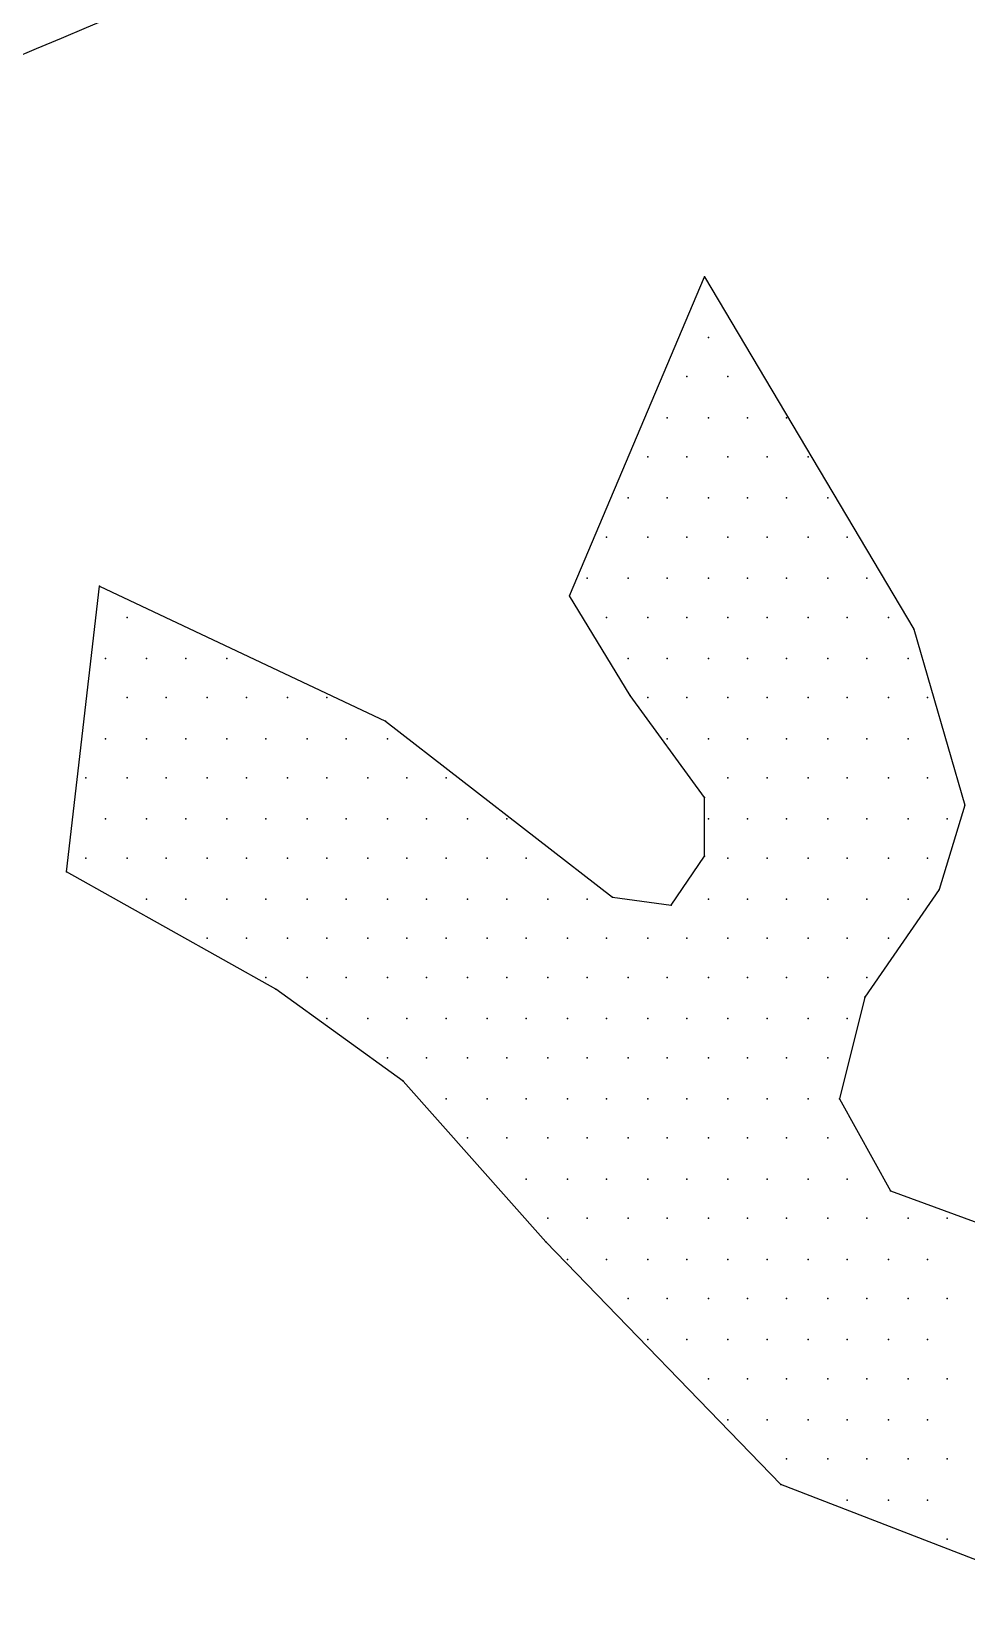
# Model space of a CAD drawing. Extents: x 180421 to 182279, y 668879 to 669787.
# Drawn here: x 180583.625 to 180586.148, y 669625.503 to 669629.722 of the extents above; entities that cross this region are included whole.
import ezdxf

# ---------------------------------------------------------------- set-up
doc = ezdxf.new("R2010")
doc.units = 0
doc.header["$LTSCALE"] = 2.5
doc.header["$MEASUREMENT"] = 0
doc.layers.get('0').update_dxf_attribs({"linetype": 'CONTINUOUS'})
doc.layers.add('KOTERET', color=1, linetype='CONTINUOUS')

# ---------------------------------------------------------------- blocks, each defined once
blk = doc.blocks.new('elipsa')
at = {"layer": 'KOTERET', "color": 1, "linetype": 'Continuous'}
for points in [[(20.3683, 15.4817, 0.06433), (7.6269, 18.997, 0.055067), (-3.6948, 19.3348, 0.081051), (-17.0697, 16.5849, 0.05642), (-25.5411, 12.204, 0.170965), (-32.0544, 4.6087, 0.076819), (-33.0467, 0.117, 0.118306), (-31.4579, -6.7288, 0.129737), (-26.3803, -12.4978, 0.070189), (-16.4416, -17.7337, 0.047922), (-8.9888, -19.6286, 0.049022), (1.6784, -20.3939, 0.072792), (17.2806, -17.6915, 0.1248), (27.5308, -12.0861, 0.103709), (33.1626, -4.1213, 0.036886), (33.5743, -2.3743, 0.106536), (33.2893, 2.7508, 0.106243), (28.2222, 10.4886, 0.106919), (20.3683, 15.4817)], [(-8.7988, -18.4832, 0.049045), (1.6467, -19.2327, 0.072972), (16.9534, -16.5725, 0.125195), (26.7391, -11.2363, 0.103069), (32.0753, -3.7149, 0.035565), (32.4289, -2.1895, 0.105225), (32.1861, 2.3919, 0.105504), (27.4094, 9.6652, 0.107235), (19.9461, 14.405, 0.064474), (7.4632, 17.8464, 0.055181), (-3.6262, 18.1789, 0.081162), (-16.6527, 15.5029, 0.05669), (-24.9288, 11.217, 0.171614), (-30.9723, 4.1918, 0.076301), (-31.8855, 0.0748, 0.117637), (-30.4181, -6.2062, 0.130118), (-25.7153, -11.5424, 0.070334), (-16.0457, -16.6411, 0.047983), (-8.7988, -18.4832)]]:
    blk.add_lwpolyline(points, format="xyb", dxfattribs=at)
at = {"layer": 'KOTERET', "color": 2, "linetype": 'Continuous'}
for points in [[(-16.6369, 13.4549), (-16.2727, 14.3153)], [(-16.2727, 14.3153), (-15.7079, 13.3652)], [(-16.2621, 14.1516), (-16.2621, 14.1516)], [(-16.3202, 14.0461), (-16.3202, 14.0461)], [(-16.2093, 14.0461), (-16.2093, 14.0461)], [(-16.3729, 13.9352), (-16.3729, 13.9352)], [(-16.2621, 13.9352), (-16.2621, 13.9352)], [(-16.1565, 13.9352), (-16.1565, 13.9352)], [(-16.051, 13.9352), (-16.051, 13.9352)], [(-16.4257, 13.8297), (-16.4257, 13.8297)], [(-16.3202, 13.8297), (-16.3202, 13.8297)], [(-16.2093, 13.8297), (-16.2093, 13.8297)], [(-16.1038, 13.8297), (-16.1038, 13.8297)], [(-15.9929, 13.8297), (-15.9929, 13.8297)], [(-16.4785, 13.7188), (-16.4785, 13.7188)], [(-16.3729, 13.7188), (-16.3729, 13.7188)], [(-16.2621, 13.7188), (-16.2621, 13.7188)], [(-16.1565, 13.7188), (-16.1565, 13.7188)], [(-16.051, 13.7188), (-16.051, 13.7188)], [(-15.9401, 13.7188), (-15.9401, 13.7188)], [(-16.5366, 13.6133), (-16.5366, 13.6133)], [(-16.4257, 13.6133), (-16.4257, 13.6133)], [(-16.3202, 13.6133), (-16.3202, 13.6133)], [(-16.2093, 13.6133), (-16.2093, 13.6133)], [(-16.1038, 13.6133), (-16.1038, 13.6133)], [(-15.9929, 13.6133), (-15.9929, 13.6133)], [(-15.8874, 13.6133), (-15.8874, 13.6133)], [(-16.5893, 13.5024), (-16.5893, 13.5024)], [(-16.4785, 13.5024), (-16.4785, 13.5024)], [(-16.3729, 13.5024), (-16.3729, 13.5024)], [(-16.2621, 13.5024), (-16.2621, 13.5024)], [(-16.1565, 13.5024), (-16.1565, 13.5024)], [(-16.051, 13.5024), (-16.051, 13.5024)], [(-15.9401, 13.5024), (-15.9401, 13.5024)], [(-15.8346, 13.5024), (-15.8346, 13.5024)], [(-17.9933, 12.7107), (-17.9036, 13.4813)], [(-17.9036, 13.4813), (-17.133, 13.1171)], [(-16.4732, 13.1857), (-16.6369, 13.4549)], [(-17.8297, 13.3969), (-17.8297, 13.3969)], [(-16.5366, 13.3969), (-16.5366, 13.3969)], [(-16.4257, 13.3969), (-16.4257, 13.3969)], [(-16.3202, 13.3969), (-16.3202, 13.3969)], [(-16.2093, 13.3969), (-16.2093, 13.3969)], [(-16.1038, 13.3969), (-16.1038, 13.3969)], [(-15.9929, 13.3969), (-15.9929, 13.3969)], [(-15.8874, 13.3969), (-15.8874, 13.3969)], [(-15.7765, 13.3969), (-15.7765, 13.3969)], [(-15.7079, 13.3652), (-15.5707, 12.8902)], [(-17.8878, 13.286), (-17.8878, 13.286)], [(-17.7769, 13.286), (-17.7769, 13.286)], [(-17.6714, 13.286), (-17.6714, 13.286)], [(-17.5605, 13.286), (-17.5605, 13.286)], [(-16.4785, 13.286), (-16.4785, 13.286)], [(-16.3729, 13.286), (-16.3729, 13.286)], [(-16.2621, 13.286), (-16.2621, 13.286)], [(-16.1565, 13.286), (-16.1565, 13.286)], [(-16.051, 13.286), (-16.051, 13.286)], [(-15.9401, 13.286), (-15.9401, 13.286)], [(-15.8346, 13.286), (-15.8346, 13.286)], [(-15.7237, 13.286), (-15.7237, 13.286)], [(-17.8297, 13.1805), (-17.8297, 13.1805)], [(-17.7242, 13.1805), (-17.7242, 13.1805)], [(-17.6133, 13.1805), (-17.6133, 13.1805)], [(-17.5077, 13.1805), (-17.5077, 13.1805)], [(-17.3969, 13.1805), (-17.3969, 13.1805)], [(-17.2913, 13.1805), (-17.2913, 13.1805)], [(-16.2727, 12.9113), (-16.4732, 13.1857)], [(-16.4257, 13.1805), (-16.4257, 13.1805)], [(-16.3202, 13.1805), (-16.3202, 13.1805)], [(-16.2093, 13.1805), (-16.2093, 13.1805)], [(-16.1038, 13.1805), (-16.1038, 13.1805)], [(-15.9929, 13.1805), (-15.9929, 13.1805)], [(-15.8874, 13.1805), (-15.8874, 13.1805)], [(-15.7765, 13.1805), (-15.7765, 13.1805)], [(-15.6709, 13.1805), (-15.6709, 13.1805)], [(-17.133, 13.1171), (-16.5207, 12.6421)], [(-17.8878, 13.0696), (-17.8878, 13.0696)], [(-17.7769, 13.0696), (-17.7769, 13.0696)], [(-17.6714, 13.0696), (-17.6714, 13.0696)], [(-17.5605, 13.0696), (-17.5605, 13.0696)], [(-17.455, 13.0696), (-17.455, 13.0696)], [(-17.3441, 13.0696), (-17.3441, 13.0696)], [(-17.2386, 13.0696), (-17.2386, 13.0696)], [(-17.1277, 13.0696), (-17.1277, 13.0696)], [(-16.3729, 13.0696), (-16.3729, 13.0696)], [(-16.2621, 13.0696), (-16.2621, 13.0696)], [(-16.1565, 13.0696), (-16.1565, 13.0696)], [(-16.051, 13.0696), (-16.051, 13.0696)], [(-15.9401, 13.0696), (-15.9401, 13.0696)], [(-15.8346, 13.0696), (-15.8346, 13.0696)], [(-15.7237, 13.0696), (-15.7237, 13.0696)], [(-17.9406, 12.9641), (-17.9406, 12.9641)], [(-17.8297, 12.9641), (-17.8297, 12.9641)], [(-17.7242, 12.9641), (-17.7242, 12.9641)], [(-17.6133, 12.9641), (-17.6133, 12.9641)], [(-17.5077, 12.9641), (-17.5077, 12.9641)], [(-17.3969, 12.9641), (-17.3969, 12.9641)], [(-17.2913, 12.9641), (-17.2913, 12.9641)], [(-17.1805, 12.9641), (-17.1805, 12.9641)], [(-17.0749, 12.9641), (-17.0749, 12.9641)], [(-16.9694, 12.9641), (-16.9694, 12.9641)], [(-16.2093, 12.9641), (-16.2093, 12.9641)], [(-16.1038, 12.9641), (-16.1038, 12.9641)], [(-15.9929, 12.9641), (-15.9929, 12.9641)], [(-15.8874, 12.9641), (-15.8874, 12.9641)], [(-15.7765, 12.9641), (-15.7765, 12.9641)], [(-15.6709, 12.9641), (-15.6709, 12.9641)], [(-16.2727, 12.7529), (-16.2727, 12.9113)], [(-15.5707, 12.8902), (-15.6393, 12.6632)], [(-17.8878, 12.8532), (-17.8878, 12.8532)], [(-17.7769, 12.8532), (-17.7769, 12.8532)], [(-17.6714, 12.8532), (-17.6714, 12.8532)], [(-17.5605, 12.8532), (-17.5605, 12.8532)], [(-17.455, 12.8532), (-17.455, 12.8532)], [(-17.3441, 12.8532), (-17.3441, 12.8532)], [(-17.2386, 12.8532), (-17.2386, 12.8532)], [(-17.1277, 12.8532), (-17.1277, 12.8532)], [(-17.0222, 12.8532), (-17.0222, 12.8532)], [(-16.9113, 12.8532), (-16.9113, 12.8532)], [(-16.8058, 12.8532), (-16.8058, 12.8532)], [(-16.2621, 12.8532), (-16.2621, 12.8532)], [(-16.1565, 12.8532), (-16.1565, 12.8532)], [(-16.051, 12.8532), (-16.051, 12.8532)], [(-15.9401, 12.8532), (-15.9401, 12.8532)], [(-15.8346, 12.8532), (-15.8346, 12.8532)], [(-15.7237, 12.8532), (-15.7237, 12.8532)], [(-15.6182, 12.8532), (-15.6182, 12.8532)], [(-17.9406, 12.7477), (-17.9406, 12.7477)], [(-17.8297, 12.7477), (-17.8297, 12.7477)], [(-17.7242, 12.7477), (-17.7242, 12.7477)], [(-17.6133, 12.7477), (-17.6133, 12.7477)], [(-17.5077, 12.7477), (-17.5077, 12.7477)], [(-17.3969, 12.7477), (-17.3969, 12.7477)], [(-17.2913, 12.7477), (-17.2913, 12.7477)], [(-17.1805, 12.7477), (-17.1805, 12.7477)], [(-17.0749, 12.7477), (-17.0749, 12.7477)], [(-16.9694, 12.7477), (-16.9694, 12.7477)], [(-16.8585, 12.7477), (-16.8585, 12.7477)], [(-16.753, 12.7477), (-16.753, 12.7477)], [(-16.3624, 12.621), (-16.2727, 12.7529)], [(-16.2093, 12.7477), (-16.2093, 12.7477)], [(-16.1038, 12.7477), (-16.1038, 12.7477)], [(-15.9929, 12.7477), (-15.9929, 12.7477)], [(-15.8874, 12.7477), (-15.8874, 12.7477)], [(-15.7765, 12.7477), (-15.7765, 12.7477)], [(-15.6709, 12.7477), (-15.6709, 12.7477)], [(-17.4286, 12.394), (-17.9933, 12.7107)], [(-15.6393, 12.6632), (-15.8398, 12.3729)], [(-17.7769, 12.6368), (-17.7769, 12.6368)], [(-17.6714, 12.6368), (-17.6714, 12.6368)], [(-17.5605, 12.6368), (-17.5605, 12.6368)], [(-17.455, 12.6368), (-17.455, 12.6368)], [(-17.3441, 12.6368), (-17.3441, 12.6368)], [(-17.2386, 12.6368), (-17.2386, 12.6368)], [(-17.1277, 12.6368), (-17.1277, 12.6368)], [(-17.0222, 12.6368), (-17.0222, 12.6368)], [(-16.9113, 12.6368), (-16.9113, 12.6368)], [(-16.8058, 12.6368), (-16.8058, 12.6368)], [(-16.6949, 12.6368), (-16.6949, 12.6368)], [(-16.5893, 12.6368), (-16.5893, 12.6368)], [(-16.5207, 12.6421), (-16.3624, 12.621)], [(-16.2621, 12.6368), (-16.2621, 12.6368)], [(-16.1565, 12.6368), (-16.1565, 12.6368)], [(-16.051, 12.6368), (-16.051, 12.6368)], [(-15.9401, 12.6368), (-15.9401, 12.6368)], [(-15.8346, 12.6368), (-15.8346, 12.6368)], [(-15.7237, 12.6368), (-15.7237, 12.6368)], [(-17.6133, 12.5313), (-17.6133, 12.5313)], [(-17.5077, 12.5313), (-17.5077, 12.5313)], [(-17.3969, 12.5313), (-17.3969, 12.5313)], [(-17.2913, 12.5313), (-17.2913, 12.5313)], [(-17.1805, 12.5313), (-17.1805, 12.5313)], [(-17.0749, 12.5313), (-17.0749, 12.5313)], [(-16.9694, 12.5313), (-16.9694, 12.5313)], [(-16.8585, 12.5313), (-16.8585, 12.5313)], [(-16.753, 12.5313), (-16.753, 12.5313)], [(-16.6421, 12.5313), (-16.6421, 12.5313)], [(-16.5366, 12.5313), (-16.5366, 12.5313)], [(-16.4257, 12.5313), (-16.4257, 12.5313)], [(-16.3202, 12.5313), (-16.3202, 12.5313)], [(-16.2093, 12.5313), (-16.2093, 12.5313)], [(-16.1038, 12.5313), (-16.1038, 12.5313)], [(-15.9929, 12.5313), (-15.9929, 12.5313)], [(-15.8874, 12.5313), (-15.8874, 12.5313)], [(-15.7765, 12.5313), (-15.7765, 12.5313)], [(-17.455, 12.4257), (-17.455, 12.4257)], [(-17.3441, 12.4257), (-17.3441, 12.4257)], [(-17.2386, 12.4257), (-17.2386, 12.4257)], [(-17.1277, 12.4257), (-17.1277, 12.4257)], [(-17.0222, 12.4257), (-17.0222, 12.4257)], [(-16.9113, 12.4257), (-16.9113, 12.4257)], [(-16.8058, 12.4257), (-16.8058, 12.4257)], [(-16.6949, 12.4257), (-16.6949, 12.4257)], [(-16.5893, 12.4257), (-16.5893, 12.4257)], [(-16.4785, 12.4257), (-16.4785, 12.4257)], [(-16.3729, 12.4257), (-16.3729, 12.4257)], [(-16.2621, 12.4257), (-16.2621, 12.4257)], [(-16.1565, 12.4257), (-16.1565, 12.4257)], [(-16.051, 12.4257), (-16.051, 12.4257)], [(-15.9401, 12.4257), (-15.9401, 12.4257)], [(-15.8346, 12.4257), (-15.8346, 12.4257)], [(-17.0855, 12.1459), (-17.4286, 12.394)], [(-15.8398, 12.3729), (-15.9085, 12.0984)], [(-17.2913, 12.3148), (-17.2913, 12.3148)], [(-17.1805, 12.3148), (-17.1805, 12.3148)], [(-17.0749, 12.3148), (-17.0749, 12.3148)], [(-16.9694, 12.3148), (-16.9694, 12.3148)], [(-16.8585, 12.3148), (-16.8585, 12.3148)], [(-16.753, 12.3148), (-16.753, 12.3148)], [(-16.6421, 12.3148), (-16.6421, 12.3148)], [(-16.5366, 12.3148), (-16.5366, 12.3148)], [(-16.4257, 12.3148), (-16.4257, 12.3148)], [(-16.3202, 12.3148), (-16.3202, 12.3148)], [(-16.2093, 12.3148), (-16.2093, 12.3148)], [(-16.1038, 12.3148), (-16.1038, 12.3148)], [(-15.9929, 12.3148), (-15.9929, 12.3148)], [(-15.8874, 12.3148), (-15.8874, 12.3148)], [(-17.1277, 12.2093), (-17.1277, 12.2093)], [(-17.0222, 12.2093), (-17.0222, 12.2093)], [(-16.9113, 12.2093), (-16.9113, 12.2093)], [(-16.8058, 12.2093), (-16.8058, 12.2093)], [(-16.6949, 12.2093), (-16.6949, 12.2093)], [(-16.5893, 12.2093), (-16.5893, 12.2093)], [(-16.4785, 12.2093), (-16.4785, 12.2093)], [(-16.3729, 12.2093), (-16.3729, 12.2093)], [(-16.2621, 12.2093), (-16.2621, 12.2093)], [(-16.1565, 12.2093), (-16.1565, 12.2093)], [(-16.051, 12.2093), (-16.051, 12.2093)], [(-15.9401, 12.2093), (-15.9401, 12.2093)], [(-16.7002, 11.7131), (-17.0855, 12.1459)], [(-16.9694, 12.0984), (-16.9694, 12.0984)], [(-16.8585, 12.0984), (-16.8585, 12.0984)], [(-16.753, 12.0984), (-16.753, 12.0984)], [(-16.6421, 12.0984), (-16.6421, 12.0984)], [(-16.5366, 12.0984), (-16.5366, 12.0984)], [(-16.4257, 12.0984), (-16.4257, 12.0984)], [(-16.3202, 12.0984), (-16.3202, 12.0984)], [(-16.2093, 12.0984), (-16.2093, 12.0984)], [(-16.1038, 12.0984), (-16.1038, 12.0984)], [(-15.9929, 12.0984), (-15.9929, 12.0984)], [(-15.9085, 12.0984), (-15.7712, 11.8504)], [(-16.9113, 11.9929), (-16.9113, 11.9929)], [(-16.8058, 11.9929), (-16.8058, 11.9929)], [(-16.6949, 11.9929), (-16.6949, 11.9929)], [(-16.5893, 11.9929), (-16.5893, 11.9929)], [(-16.4785, 11.9929), (-16.4785, 11.9929)], [(-16.3729, 11.9929), (-16.3729, 11.9929)], [(-16.2621, 11.9929), (-16.2621, 11.9929)], [(-16.1565, 11.9929), (-16.1565, 11.9929)], [(-16.051, 11.9929), (-16.051, 11.9929)], [(-15.9401, 11.9929), (-15.9401, 11.9929)], [(-16.753, 11.882), (-16.753, 11.882)], [(-16.6421, 11.882), (-16.6421, 11.882)], [(-16.5366, 11.882), (-16.5366, 11.882)], [(-16.4257, 11.882), (-16.4257, 11.882)], [(-16.3202, 11.882), (-16.3202, 11.882)], [(-16.2093, 11.882), (-16.2093, 11.882)], [(-16.1038, 11.882), (-16.1038, 11.882)], [(-15.9929, 11.882), (-15.9929, 11.882)], [(-15.8874, 11.882), (-15.8874, 11.882)], [(-15.7712, 11.8504), (-15.4545, 11.7343)], [(-16.6949, 11.7765), (-16.6949, 11.7765)], [(-16.5893, 11.7765), (-16.5893, 11.7765)], [(-16.4785, 11.7765), (-16.4785, 11.7765)], [(-16.3729, 11.7765), (-16.3729, 11.7765)], [(-16.2621, 11.7765), (-16.2621, 11.7765)], [(-16.1565, 11.7765), (-16.1565, 11.7765)], [(-16.051, 11.7765), (-16.051, 11.7765)], [(-15.9401, 11.7765), (-15.9401, 11.7765)], [(-15.8346, 11.7765), (-15.8346, 11.7765)], [(-15.7237, 11.7765), (-15.7237, 11.7765)], [(-15.6182, 11.7765), (-15.6182, 11.7765)], [(-16.0668, 11.0586), (-16.7002, 11.7131)], [(-16.6421, 11.6656), (-16.6421, 11.6656)], [(-16.5366, 11.6656), (-16.5366, 11.6656)], [(-16.4257, 11.6656), (-16.4257, 11.6656)], [(-16.3202, 11.6656), (-16.3202, 11.6656)], [(-16.2093, 11.6656), (-16.2093, 11.6656)], [(-16.1038, 11.6656), (-16.1038, 11.6656)], [(-15.9929, 11.6656), (-15.9929, 11.6656)], [(-15.8874, 11.6656), (-15.8874, 11.6656)], [(-15.7765, 11.6656), (-15.7765, 11.6656)], [(-15.6709, 11.6656), (-15.6709, 11.6656)], [(-16.4785, 11.5601), (-16.4785, 11.5601)], [(-16.3729, 11.5601), (-16.3729, 11.5601)], [(-16.2621, 11.5601), (-16.2621, 11.5601)], [(-16.1565, 11.5601), (-16.1565, 11.5601)], [(-16.051, 11.5601), (-16.051, 11.5601)], [(-15.9401, 11.5601), (-15.9401, 11.5601)], [(-15.8346, 11.5601), (-15.8346, 11.5601)], [(-15.7237, 11.5601), (-15.7237, 11.5601)], [(-15.6182, 11.5601), (-15.6182, 11.5601)], [(-16.4257, 11.4492), (-16.4257, 11.4492)], [(-16.3202, 11.4492), (-16.3202, 11.4492)], [(-16.2093, 11.4492), (-16.2093, 11.4492)], [(-16.1038, 11.4492), (-16.1038, 11.4492)], [(-15.9929, 11.4492), (-15.9929, 11.4492)], [(-15.8874, 11.4492), (-15.8874, 11.4492)], [(-15.7765, 11.4492), (-15.7765, 11.4492)], [(-15.6709, 11.4492), (-15.6709, 11.4492)], [(-16.2621, 11.3437), (-16.2621, 11.3437)], [(-16.1565, 11.3437), (-16.1565, 11.3437)], [(-16.051, 11.3437), (-16.051, 11.3437)], [(-15.9401, 11.3437), (-15.9401, 11.3437)], [(-15.8346, 11.3437), (-15.8346, 11.3437)], [(-15.7237, 11.3437), (-15.7237, 11.3437)], [(-15.6182, 11.3437), (-15.6182, 11.3437)], [(-16.2093, 11.2328), (-16.2093, 11.2328)], [(-16.1038, 11.2328), (-16.1038, 11.2328)], [(-15.9929, 11.2328), (-15.9929, 11.2328)], [(-15.8874, 11.2328), (-15.8874, 11.2328)], [(-15.7765, 11.2328), (-15.7765, 11.2328)], [(-15.6709, 11.2328), (-15.6709, 11.2328)], [(-16.051, 11.1273), (-16.051, 11.1273)], [(-15.9401, 11.1273), (-15.9401, 11.1273)], [(-15.8346, 11.1273), (-15.8346, 11.1273)], [(-15.7237, 11.1273), (-15.7237, 11.1273)], [(-15.6182, 11.1273), (-15.6182, 11.1273)], [(-15.4809, 10.8317), (-16.0668, 11.0586)], [(-15.8874, 11.0164), (-15.8874, 11.0164)], [(-15.7765, 11.0164), (-15.7765, 11.0164)], [(-15.6709, 11.0164), (-15.6709, 11.0164)], [(-15.6182, 10.9109), (-15.6182, 10.9109)]]:
    blk.add_lwpolyline(points, dxfattribs=at)
at = {"layer": 'KOTERET', "color": 1}
for p in [(-16.2727, 14.3153), (-16.2727, 14.3153), (-16.2621, 14.1516), (-16.2621, 14.1516), (-16.3202, 14.0461), (-16.3202, 14.0461), (-16.2093, 14.0461), (-16.2093, 14.0461), (-16.3729, 13.9352), (-16.3729, 13.9352), (-16.2621, 13.9352), (-16.2621, 13.9352), (-16.1565, 13.9352), (-16.1565, 13.9352), (-16.051, 13.9352), (-16.051, 13.9352), (-16.4257, 13.8297), (-16.4257, 13.8297), (-16.3202, 13.8297), (-16.3202, 13.8297), (-16.2093, 13.8297), (-16.2093, 13.8297), (-16.1038, 13.8297), (-16.1038, 13.8297), (-15.9929, 13.8297), (-15.9929, 13.8297), (-16.4785, 13.7188), (-16.4785, 13.7188), (-16.3729, 13.7188), (-16.3729, 13.7188), (-16.2621, 13.7188), (-16.2621, 13.7188), (-16.1565, 13.7188), (-16.1565, 13.7188), (-16.051, 13.7188), (-16.051, 13.7188), (-15.9401, 13.7188), (-15.9401, 13.7188), (-16.5366, 13.6133), (-16.5366, 13.6133), (-16.4257, 13.6133), (-16.4257, 13.6133), (-16.3202, 13.6133), (-16.3202, 13.6133), (-16.2093, 13.6133), (-16.2093, 13.6133), (-16.1038, 13.6133), (-16.1038, 13.6133), (-15.9929, 13.6133), (-15.9929, 13.6133), (-15.8874, 13.6133), (-15.8874, 13.6133), (-16.5893, 13.5024), (-16.5893, 13.5024), (-16.4785, 13.5024), (-16.4785, 13.5024), (-16.3729, 13.5024), (-16.3729, 13.5024), (-16.2621, 13.5024), (-16.2621, 13.5024), (-16.1565, 13.5024), (-16.1565, 13.5024), (-16.051, 13.5024), (-16.051, 13.5024), (-15.9401, 13.5024), (-15.9401, 13.5024), (-15.8346, 13.5024), (-15.8346, 13.5024), (-17.9036, 13.4813), (-17.9036, 13.4813), (-16.6369, 13.4549), (-16.6369, 13.4549), (-17.8297, 13.3969), (-17.8297, 13.3969), (-16.5366, 13.3969), (-16.5366, 13.3969), (-16.4257, 13.3969), (-16.4257, 13.3969), (-16.3202, 13.3969), (-16.3202, 13.3969), (-16.2093, 13.3969), (-16.2093, 13.3969), (-16.1038, 13.3969), (-16.1038, 13.3969), (-15.9929, 13.3969), (-15.9929, 13.3969), (-15.8874, 13.3969), (-15.8874, 13.3969), (-15.7765, 13.3969), (-15.7765, 13.3969), (-15.7079, 13.3652), (-15.7079, 13.3652), (-17.8878, 13.286), (-17.8878, 13.286), (-17.7769, 13.286), (-17.7769, 13.286), (-17.6714, 13.286), (-17.6714, 13.286), (-17.5605, 13.286), (-17.5605, 13.286), (-16.4785, 13.286), (-16.4785, 13.286), (-16.3729, 13.286), (-16.3729, 13.286), (-16.2621, 13.286), (-16.2621, 13.286), (-16.1565, 13.286), (-16.1565, 13.286), (-16.051, 13.286), (-16.051, 13.286), (-15.9401, 13.286), (-15.9401, 13.286), (-15.8346, 13.286), (-15.8346, 13.286), (-15.7237, 13.286), (-15.7237, 13.286), (-17.8297, 13.1805), (-17.8297, 13.1805), (-17.7242, 13.1805), (-17.7242, 13.1805), (-17.6133, 13.1805), (-17.6133, 13.1805), (-17.5077, 13.1805), (-17.5077, 13.1805), (-17.3969, 13.1805), (-17.3969, 13.1805), (-17.2913, 13.1805), (-17.2913, 13.1805), (-16.4732, 13.1857), (-16.4732, 13.1857), (-16.4257, 13.1805), (-16.4257, 13.1805), (-16.3202, 13.1805), (-16.3202, 13.1805), (-16.2093, 13.1805), (-16.2093, 13.1805), (-16.1038, 13.1805), (-16.1038, 13.1805), (-15.9929, 13.1805), (-15.9929, 13.1805), (-15.8874, 13.1805), (-15.8874, 13.1805), (-15.7765, 13.1805), (-15.7765, 13.1805), (-15.6709, 13.1805), (-15.6709, 13.1805), (-17.133, 13.1171), (-17.133, 13.1171), (-17.8878, 13.0696), (-17.8878, 13.0696), (-17.7769, 13.0696), (-17.7769, 13.0696), (-17.6714, 13.0696), (-17.6714, 13.0696), (-17.5605, 13.0696), (-17.5605, 13.0696), (-17.455, 13.0696), (-17.455, 13.0696), (-17.3441, 13.0696), (-17.3441, 13.0696), (-17.2386, 13.0696), (-17.2386, 13.0696), (-17.1277, 13.0696), (-17.1277, 13.0696), (-16.3729, 13.0696), (-16.3729, 13.0696), (-16.2621, 13.0696), (-16.2621, 13.0696), (-16.1565, 13.0696), (-16.1565, 13.0696), (-16.051, 13.0696), (-16.051, 13.0696), (-15.9401, 13.0696), (-15.9401, 13.0696), (-15.8346, 13.0696), (-15.8346, 13.0696), (-15.7237, 13.0696), (-15.7237, 13.0696), (-17.9406, 12.9641), (-17.9406, 12.9641), (-17.8297, 12.9641), (-17.8297, 12.9641), (-17.7242, 12.9641), (-17.7242, 12.9641), (-17.6133, 12.9641), (-17.6133, 12.9641), (-17.5077, 12.9641), (-17.5077, 12.9641), (-17.3969, 12.9641), (-17.3969, 12.9641), (-17.2913, 12.9641), (-17.2913, 12.9641), (-17.1805, 12.9641), (-17.1805, 12.9641), (-17.0749, 12.9641), (-17.0749, 12.9641), (-16.9694, 12.9641), (-16.9694, 12.9641), (-16.2093, 12.9641), (-16.2093, 12.9641), (-16.1038, 12.9641), (-16.1038, 12.9641), (-15.9929, 12.9641), (-15.9929, 12.9641), (-15.8874, 12.9641), (-15.8874, 12.9641), (-15.7765, 12.9641), (-15.7765, 12.9641), (-15.6709, 12.9641), (-15.6709, 12.9641), (-16.2727, 12.9113), (-16.2727, 12.9113), (-15.5707, 12.8902), (-15.5707, 12.8902), (-17.8878, 12.8532), (-17.8878, 12.8532), (-17.7769, 12.8532), (-17.7769, 12.8532), (-17.6714, 12.8532), (-17.6714, 12.8532), (-17.5605, 12.8532), (-17.5605, 12.8532), (-17.455, 12.8532), (-17.455, 12.8532), (-17.3441, 12.8532), (-17.3441, 12.8532), (-17.2386, 12.8532), (-17.2386, 12.8532), (-17.1277, 12.8532), (-17.1277, 12.8532), (-17.0222, 12.8532), (-17.0222, 12.8532), (-16.9113, 12.8532), (-16.9113, 12.8532), (-16.8058, 12.8532), (-16.8058, 12.8532), (-16.2621, 12.8532), (-16.2621, 12.8532), (-16.1565, 12.8532), (-16.1565, 12.8532), (-16.051, 12.8532), (-16.051, 12.8532), (-15.9401, 12.8532), (-15.9401, 12.8532), (-15.8346, 12.8532), (-15.8346, 12.8532), (-15.7237, 12.8532), (-15.7237, 12.8532), (-15.6182, 12.8532), (-15.6182, 12.8532), (-17.9406, 12.7477), (-17.9406, 12.7477), (-17.8297, 12.7477), (-17.8297, 12.7477), (-17.7242, 12.7477), (-17.7242, 12.7477), (-17.6133, 12.7477), (-17.6133, 12.7477), (-17.5077, 12.7477), (-17.5077, 12.7477), (-17.3969, 12.7477), (-17.3969, 12.7477), (-17.2913, 12.7477), (-17.2913, 12.7477), (-17.1805, 12.7477), (-17.1805, 12.7477), (-17.0749, 12.7477), (-17.0749, 12.7477), (-16.9694, 12.7477), (-16.9694, 12.7477), (-16.8585, 12.7477), (-16.8585, 12.7477), (-16.753, 12.7477), (-16.753, 12.7477), (-16.2727, 12.7529), (-16.2727, 12.7529), (-16.2093, 12.7477), (-16.2093, 12.7477), (-16.1038, 12.7477), (-16.1038, 12.7477), (-15.9929, 12.7477), (-15.9929, 12.7477), (-15.8874, 12.7477), (-15.8874, 12.7477), (-15.7765, 12.7477), (-15.7765, 12.7477), (-15.6709, 12.7477), (-15.6709, 12.7477), (-17.9933, 12.7107), (-17.9933, 12.7107), (-15.6393, 12.6632), (-15.6393, 12.6632), (-17.7769, 12.6368), (-17.7769, 12.6368), (-17.6714, 12.6368), (-17.6714, 12.6368), (-17.5605, 12.6368), (-17.5605, 12.6368), (-17.455, 12.6368), (-17.455, 12.6368), (-17.3441, 12.6368), (-17.3441, 12.6368), (-17.2386, 12.6368), (-17.2386, 12.6368), (-17.1277, 12.6368), (-17.1277, 12.6368), (-17.0222, 12.6368), (-17.0222, 12.6368), (-16.9113, 12.6368), (-16.9113, 12.6368), (-16.8058, 12.6368), (-16.8058, 12.6368), (-16.6949, 12.6368), (-16.6949, 12.6368), (-16.5893, 12.6368), (-16.5893, 12.6368), (-16.5207, 12.6421), (-16.5207, 12.6421), (-16.3624, 12.621), (-16.3624, 12.621), (-16.2621, 12.6368), (-16.2621, 12.6368), (-16.1565, 12.6368), (-16.1565, 12.6368), (-16.051, 12.6368), (-16.051, 12.6368), (-15.9401, 12.6368), (-15.9401, 12.6368), (-15.8346, 12.6368), (-15.8346, 12.6368), (-15.7237, 12.6368), (-15.7237, 12.6368), (-17.6133, 12.5313), (-17.6133, 12.5313), (-17.5077, 12.5313), (-17.5077, 12.5313), (-17.3969, 12.5313), (-17.3969, 12.5313), (-17.2913, 12.5313), (-17.2913, 12.5313), (-17.1805, 12.5313), (-17.1805, 12.5313), (-17.0749, 12.5313), (-17.0749, 12.5313), (-16.9694, 12.5313), (-16.9694, 12.5313), (-16.8585, 12.5313), (-16.8585, 12.5313), (-16.753, 12.5313), (-16.753, 12.5313), (-16.6421, 12.5313), (-16.6421, 12.5313), (-16.5366, 12.5313), (-16.5366, 12.5313), (-16.4257, 12.5313), (-16.4257, 12.5313), (-16.3202, 12.5313), (-16.3202, 12.5313), (-16.2093, 12.5313), (-16.2093, 12.5313), (-16.1038, 12.5313), (-16.1038, 12.5313), (-15.9929, 12.5313), (-15.9929, 12.5313), (-15.8874, 12.5313), (-15.8874, 12.5313), (-15.7765, 12.5313), (-15.7765, 12.5313), (-17.455, 12.4257), (-17.455, 12.4257), (-17.3441, 12.4257), (-17.3441, 12.4257), (-17.2386, 12.4257), (-17.2386, 12.4257), (-17.1277, 12.4257), (-17.1277, 12.4257), (-17.0222, 12.4257), (-17.0222, 12.4257), (-16.9113, 12.4257), (-16.9113, 12.4257), (-16.8058, 12.4257), (-16.8058, 12.4257), (-16.6949, 12.4257), (-16.6949, 12.4257), (-16.5893, 12.4257), (-16.5893, 12.4257), (-16.4785, 12.4257), (-16.4785, 12.4257), (-16.3729, 12.4257), (-16.3729, 12.4257), (-16.2621, 12.4257), (-16.2621, 12.4257), (-16.1565, 12.4257), (-16.1565, 12.4257), (-16.051, 12.4257), (-16.051, 12.4257), (-15.9401, 12.4257), (-15.9401, 12.4257), (-15.8346, 12.4257), (-15.8346, 12.4257), (-17.4286, 12.394), (-17.4286, 12.394), (-15.8398, 12.3729), (-15.8398, 12.3729), (-17.2913, 12.3148), (-17.2913, 12.3148), (-17.1805, 12.3148), (-17.1805, 12.3148), (-17.0749, 12.3148), (-17.0749, 12.3148), (-16.9694, 12.3148), (-16.9694, 12.3148), (-16.8585, 12.3148), (-16.8585, 12.3148), (-16.753, 12.3148), (-16.753, 12.3148), (-16.6421, 12.3148), (-16.6421, 12.3148), (-16.5366, 12.3148), (-16.5366, 12.3148), (-16.4257, 12.3148), (-16.4257, 12.3148), (-16.3202, 12.3148), (-16.3202, 12.3148), (-16.2093, 12.3148), (-16.2093, 12.3148), (-16.1038, 12.3148), (-16.1038, 12.3148), (-15.9929, 12.3148), (-15.9929, 12.3148), (-15.8874, 12.3148), (-15.8874, 12.3148), (-17.1277, 12.2093), (-17.1277, 12.2093), (-17.0222, 12.2093), (-17.0222, 12.2093), (-16.9113, 12.2093), (-16.9113, 12.2093), (-16.8058, 12.2093), (-16.8058, 12.2093), (-16.6949, 12.2093), (-16.6949, 12.2093), (-16.5893, 12.2093), (-16.5893, 12.2093), (-16.4785, 12.2093), (-16.4785, 12.2093), (-16.3729, 12.2093), (-16.3729, 12.2093), (-16.2621, 12.2093), (-16.2621, 12.2093), (-16.1565, 12.2093), (-16.1565, 12.2093), (-16.051, 12.2093), (-16.051, 12.2093), (-15.9401, 12.2093), (-15.9401, 12.2093), (-17.0855, 12.1459), (-17.0855, 12.1459), (-16.9694, 12.0984), (-16.9694, 12.0984), (-16.8585, 12.0984), (-16.8585, 12.0984), (-16.753, 12.0984), (-16.753, 12.0984), (-16.6421, 12.0984), (-16.6421, 12.0984), (-16.5366, 12.0984), (-16.5366, 12.0984), (-16.4257, 12.0984), (-16.4257, 12.0984), (-16.3202, 12.0984), (-16.3202, 12.0984), (-16.2093, 12.0984), (-16.2093, 12.0984), (-16.1038, 12.0984), (-16.1038, 12.0984), (-15.9929, 12.0984), (-15.9929, 12.0984), (-15.9085, 12.0984), (-15.9085, 12.0984), (-16.9113, 11.9929), (-16.9113, 11.9929), (-16.8058, 11.9929), (-16.8058, 11.9929), (-16.6949, 11.9929), (-16.6949, 11.9929), (-16.5893, 11.9929), (-16.5893, 11.9929), (-16.4785, 11.9929), (-16.4785, 11.9929), (-16.3729, 11.9929), (-16.3729, 11.9929), (-16.2621, 11.9929), (-16.2621, 11.9929), (-16.1565, 11.9929), (-16.1565, 11.9929), (-16.051, 11.9929), (-16.051, 11.9929), (-15.9401, 11.9929), (-15.9401, 11.9929), (-16.753, 11.882), (-16.753, 11.882), (-16.6421, 11.882), (-16.6421, 11.882), (-16.5366, 11.882), (-16.5366, 11.882), (-16.4257, 11.882), (-16.4257, 11.882), (-16.3202, 11.882), (-16.3202, 11.882), (-16.2093, 11.882), (-16.2093, 11.882), (-16.1038, 11.882), (-16.1038, 11.882), (-15.9929, 11.882), (-15.9929, 11.882), (-15.8874, 11.882), (-15.8874, 11.882), (-15.7712, 11.8504), (-15.7712, 11.8504), (-16.6949, 11.7765), (-16.6949, 11.7765), (-16.5893, 11.7765), (-16.5893, 11.7765), (-16.4785, 11.7765), (-16.4785, 11.7765), (-16.3729, 11.7765), (-16.3729, 11.7765), (-16.2621, 11.7765), (-16.2621, 11.7765), (-16.1565, 11.7765), (-16.1565, 11.7765), (-16.051, 11.7765), (-16.051, 11.7765), (-15.9401, 11.7765), (-15.9401, 11.7765), (-15.8346, 11.7765), (-15.8346, 11.7765), (-15.7237, 11.7765), (-15.7237, 11.7765), (-15.6182, 11.7765), (-15.6182, 11.7765), (-16.7002, 11.7131), (-16.7002, 11.7131), (-16.6421, 11.6656), (-16.6421, 11.6656), (-16.5366, 11.6656), (-16.5366, 11.6656), (-16.4257, 11.6656), (-16.4257, 11.6656), (-16.3202, 11.6656), (-16.3202, 11.6656), (-16.2093, 11.6656), (-16.2093, 11.6656), (-16.1038, 11.6656), (-16.1038, 11.6656), (-15.9929, 11.6656), (-15.9929, 11.6656), (-15.8874, 11.6656), (-15.8874, 11.6656), (-15.7765, 11.6656), (-15.7765, 11.6656), (-15.6709, 11.6656), (-15.6709, 11.6656), (-16.4785, 11.5601), (-16.4785, 11.5601), (-16.3729, 11.5601), (-16.3729, 11.5601), (-16.2621, 11.5601), (-16.2621, 11.5601), (-16.1565, 11.5601), (-16.1565, 11.5601), (-16.051, 11.5601), (-16.051, 11.5601), (-15.9401, 11.5601), (-15.9401, 11.5601), (-15.8346, 11.5601), (-15.8346, 11.5601), (-15.7237, 11.5601), (-15.7237, 11.5601), (-15.6182, 11.5601), (-15.6182, 11.5601), (-16.4257, 11.4492), (-16.4257, 11.4492), (-16.3202, 11.4492), (-16.3202, 11.4492), (-16.2093, 11.4492), (-16.2093, 11.4492), (-16.1038, 11.4492), (-16.1038, 11.4492), (-15.9929, 11.4492), (-15.9929, 11.4492), (-15.8874, 11.4492), (-15.8874, 11.4492), (-15.7765, 11.4492), (-15.7765, 11.4492), (-15.6709, 11.4492), (-15.6709, 11.4492), (-16.2621, 11.3437), (-16.2621, 11.3437), (-16.1565, 11.3437), (-16.1565, 11.3437), (-16.051, 11.3437), (-16.051, 11.3437), (-15.9401, 11.3437), (-15.9401, 11.3437), (-15.8346, 11.3437), (-15.8346, 11.3437), (-15.7237, 11.3437), (-15.7237, 11.3437), (-15.6182, 11.3437), (-15.6182, 11.3437), (-16.2093, 11.2328), (-16.2093, 11.2328), (-16.1038, 11.2328), (-16.1038, 11.2328), (-15.9929, 11.2328), (-15.9929, 11.2328), (-15.8874, 11.2328), (-15.8874, 11.2328), (-15.7765, 11.2328), (-15.7765, 11.2328), (-15.6709, 11.2328), (-15.6709, 11.2328), (-16.051, 11.1273), (-16.051, 11.1273), (-15.9401, 11.1273), (-15.9401, 11.1273), (-15.8346, 11.1273), (-15.8346, 11.1273), (-15.7237, 11.1273), (-15.7237, 11.1273), (-15.6182, 11.1273), (-15.6182, 11.1273), (-16.0668, 11.0586), (-16.0668, 11.0586), (-15.8874, 11.0164), (-15.8874, 11.0164), (-15.7765, 11.0164), (-15.7765, 11.0164), (-15.6709, 11.0164), (-15.6709, 11.0164), (-15.6182, 10.9109), (-15.6182, 10.9109)]:
    blk.add_point(p, dxfattribs=at)

msp = doc.modelspace()

# ---------------------------------------------------------------- block references
msp.add_blockref('elipsa', (180601.7133, 669614.7446))

doc.saveas('drawing.dxf')
